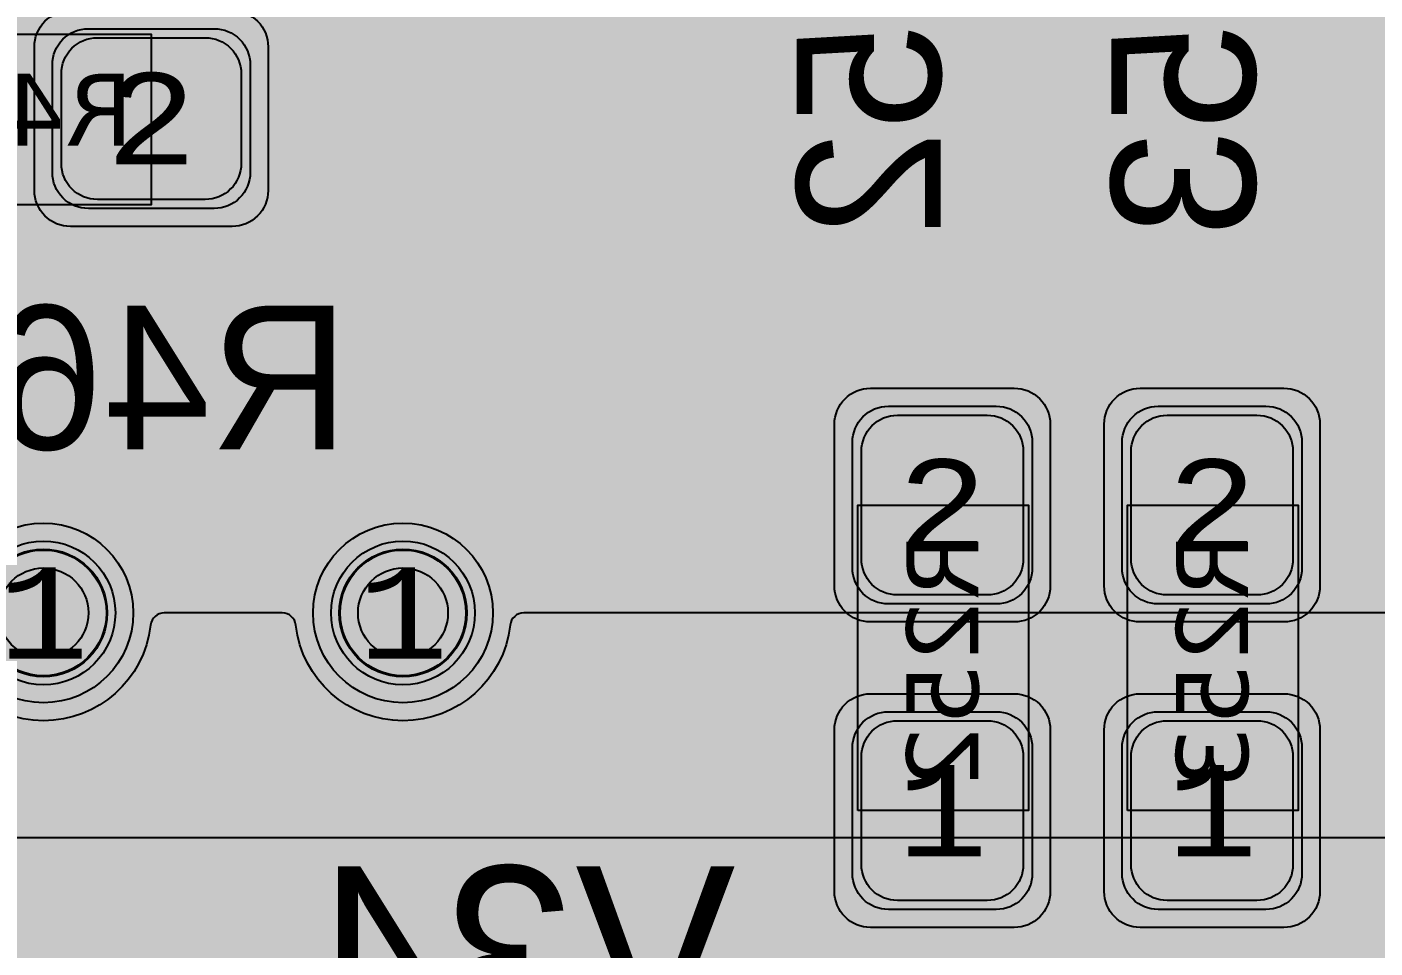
# Model space of a CAD drawing. Extents: x -28 to 199, y -61 to 255.
# Drawn here: x 62.41 to 69.91, y 130.14 to 135.26 of the extents above; entities that cross this region are included whole.
import ezdxf
from ezdxf.enums import TextEntityAlignment as Align

# ---------------------------------------------------------------- set-up
doc = ezdxf.new("R2010")
doc.units = 0
doc.header["$MEASUREMENT"] = 0
for name, color, linetype in [('ASSEMBLY_OUTLINES_BTM', 191, 'CONTINUOUS'), ('ASSEMBLY_OUTLINES_TOP', 102, 'CONTINUOUS'), ('ASSEMBLY_PART_NUMBERS_BTM', 191, 'CONTINUOUS'), ('ASSEMBLY_PART_NUMBERS_TOP', 102, 'CONTINUOUS'), ('ASSEMBLY_REF_DES_BTM', 191, 'CONTINUOUS'), ('ASSEMBLY_REF_DES_TOP', 102, 'CONTINUOUS'), ('DRILL_DRAWING', 21, 'CONTINUOUS'), ('GENERATED_SILKSCREEN_BTM', 255, 'CONTINUOUS'), ('GENERATED_SILKSCREEN_TOP', 140, 'CONTINUOUS'), ('PART_HOLES_LAYER_2', 30, 'CONTINUOUS'), ('PART_HOLES_LAYER_3', 30, 'CONTINUOUS'), ('PART_HOLES_LAYER_BOTTOM', 30, 'CONTINUOUS'), ('PART_HOLES_LAYER_TOP', 30, 'CONTINUOUS'), ('PART_PADS_LAYER_2', 230, 'CONTINUOUS'), ('PART_PADS_LAYER_3', 81, 'CONTINUOUS'), ('PART_PADS_LAYER_BOTTOM', 10, 'CONTINUOUS'), ('PART_PADS_LAYER_TOP', 150, 'CONTINUOUS'), ('PART_PADS_SMD_BTM', 10, 'CONTINUOUS'), ('PIN_NUMBERS_BTM', 8, 'CONTINUOUS'), ('PIN_NUMBERS_TOP', 8, 'CONTINUOUS'), ('PLACEMENT_OUTLINES_BTM', 222, 'CONTINUOUS'), ('PLACEMENT_OUTLINES_TOP', 130, 'CONTINUOUS'), ('PLANE_DATA_LAYER_3', 81, 'CONTINUOUS'), ('PLANE_SHAPES_LAYER_2', 230, 'CONTINUOUS'), ('PLANE_SHAPES_LAYER_3', 81, 'CONTINUOUS'), ('SILKSCREEN_OUTLINES_BTM', 211, 'CONTINUOUS'), ('SILKSCREEN_OUTLINES_TOP', 150, 'CONTINUOUS'), ('SILKSCREEN_REF_DES_BTM', 211, 'CONTINUOUS'), ('SILKSCREEN_REF_DES_TOP', 150, 'CONTINUOUS'), ('SOLDERMASK_PADS_BTM', 12, 'CONTINUOUS'), ('SOLDERMASK_PADS_TOP', 180, 'CONTINUOUS'), ('SOLDERPASTE_PADS_BTM', 12, 'CONTINUOUS'), ('TRACES_LAYER_3', 81, 'CONTINUOUS'), ('TRACES_LAYER_BOTTOM', 10, 'CONTINUOUS'), ('TRACES_LAYER_TOP', 150, 'CONTINUOUS')]:
    doc.layers.add(name, color=color, linetype=linetype)
doc.styles.add('COURIER_NEW', font='COUR.TTF')
doc.styles.add('VERDANA', font='verdana.TTF')
doc.styles.add('VERIBEST_GERBER_0', font='txt')

msp = doc.modelspace()

# ---------------------------------------------------------------- hatches: boundary and pattern name
at = {"layer": 'ASSEMBLY_OUTLINES_TOP'}
h = msp.add_hatch(color=256, dxfattribs=at)
edge = h.paths.add_edge_path()
edge.add_arc((62.5, 132), 0.5, 0, 360)
h = msp.add_hatch(color=256, dxfattribs=at)
edge = h.paths.add_edge_path()
edge.add_arc((64.5, 132), 0.5, 0, 360)
at = {"layer": 'PART_HOLES_LAYER_2'}
h = msp.add_hatch(color=256, dxfattribs=at)
edge = h.paths.add_edge_path()
edge.add_arc((62.5, 132), 0.25, 0, 360)
h = msp.add_hatch(color=256, dxfattribs=at)
edge = h.paths.add_edge_path()
edge.add_arc((64.5, 132), 0.25, 0, 360)
at = {"layer": 'PART_HOLES_LAYER_3'}
h = msp.add_hatch(color=256, dxfattribs=at)
edge = h.paths.add_edge_path()
edge.add_arc((62.5, 132), 0.25, 0, 360)
h = msp.add_hatch(color=256, dxfattribs=at)
edge = h.paths.add_edge_path()
edge.add_arc((64.5, 132), 0.25, 0, 360)
at = {"layer": 'PART_HOLES_LAYER_BOTTOM'}
h = msp.add_hatch(color=256, dxfattribs=at)
edge = h.paths.add_edge_path()
edge.add_arc((62.5, 132), 0.25, 0, 360)
h = msp.add_hatch(color=256, dxfattribs=at)
edge = h.paths.add_edge_path()
edge.add_arc((64.5, 132), 0.25, 0, 360)
at = {"layer": 'PART_HOLES_LAYER_TOP'}
h = msp.add_hatch(color=256, dxfattribs=at)
edge = h.paths.add_edge_path()
edge.add_arc((62.5, 132), 0.25, 0, 360)
h = msp.add_hatch(color=256, dxfattribs=at)
edge = h.paths.add_edge_path()
edge.add_arc((64.5, 132), 0.25, 0, 360)
at = {"layer": 'PLANE_DATA_LAYER_3'}
msp.add_hatch(color=256, dxfattribs=at).paths.add_polyline_path([(90.5, 131.9238, 0.414213562373095), (90.4238, 132), (89.151608, 132, 0.2077197287406241), (89.095935, 131.975828, -0.4341762244007766), (86.904065, 131.975828, 0.2077197287406241), (86.848392, 132), (75.822191, 132, 0.3837468396798666), (75.746412, 131.931796, -0.9000420624188533), (74.453588, 131.931796, 0.3837468396798666), (74.377809, 132), (65.171893, 132, 0.381510988498814), (65.096178, 131.932387, -0.8929967167370192), (63.903822, 131.932387, 0.381510988498811), (63.828107, 132), (63.171893, 132, 0.381510988498811), (63.096178, 131.932387, -0.8929967167370199), (61.903822, 131.932387, 0.381510988498811), (61.828107, 132), (56.5762, 132, 0.414213562373095), (56.5, 131.9238), (56.5, 129.500008, -0.414213562373095), (56.499992, 129.5), (53.750008, 129.5, -0.414213562373095), (53.75, 129.500008), (53.75, 130.6738, 0.414213562373095), (53.6738, 130.75), (52.5762, 130.75, 0.414213562373095), (52.5, 130.6738), (52.5, 128.3262, 0.414213562373095), (52.5762, 128.25), (57.6738, 128.25, 0.414213562373095), (57.75, 128.3262), (57.75, 130.749992, -0.414213562373095), (57.750008, 130.75), (71.78485, 130.75, 0.3639327407852699), (71.859891, 130.812958, -0.8389789206874099), (73.140109, 130.812958, 0.3639327407852698), (73.21515, 130.75), (89.249992, 130.75, -0.414213562373095), (89.25, 130.749992), (89.25, 127.5762, 0.414213562373095), (89.3262, 127.5), (90.4238, 127.5, 0.414213562373095), (90.5, 127.5762)], flags=0)
at = {"layer": 'PLANE_SHAPES_LAYER_2'}
h = msp.add_hatch(color=256, dxfattribs=at)
h.paths.add_polyline_path([(169.5, 129.25), (149.5, 129.25), (142.25, 122), (142.25, 90.5), (147.5, 90.5), (147.5, 80), (154, 80), (154, 69.25), (131.75, 69.25), (131.75, 73.25), (121.25, 73.25), (121.25, 81), (110.5, 81), (110.5, 125.75), (106.5, 125.75), (106.5, 128.75), (93.5, 128.75), (93.5, 120.25), (91.75, 120.25), (91.75, 121.5), (80, 121.5), (80, 118.25), (73.25, 118.25), (73.25, 124.5), (67.5, 124.5), (67.5, 128), (57.75, 128), (57.75, 120.25), (55.25, 120.25), (55.25, 121.5), (47.5, 121.5), (47.5, 119), (35, 119), (35, 134.75), (32.75, 134.75), (32.75, 159.75), (29.25, 159.75), (29.25, 175.25), (22.5, 175.25), (22.5, 195.25), (17.25, 195.25), (17.25, 198), (22.5, 198), (22.5, 216.5), (40.25, 216.5), (40.25, 235.5), (54.5, 235.5), (54.5, 254), (87.25, 254), (87.25, 236.25), (86.25, 236.25), (86.25, 228.75), (81, 228.75), (81, 218.75), (95.25, 218.75), (95.25, 194.5), (87, 194.5), (87, 172), (131.1, 172), (131.1, 208.75), (115.5, 208.75), (115.5, 213.75), (106.75, 213.75), (106.75, 218.75), (110.25, 222.25), (110.25, 226.25), (142.5, 226.25), (142.5, 221.5), (160.5, 221.5), (160.5, 240.75), (169.5, 240.75)])
h.paths.add_polyline_path([(35.5, 149.5), (41.75, 149.5), (41.75, 152), (39.25, 152), (39.25, 154), (37.75, 154), (37.75, 152), (35.5, 152)], flags=16)
h.paths.add_polyline_path([(37.5, 125.75), (37.5, 128.75), (42.75, 128.75), (42.75, 125.75)], flags=16)
h.paths.add_polyline_path([(52, 127.75), (52, 130.75), (54.25, 130.75), (54.25, 127.75)], flags=16)
h.paths.add_polyline_path([(50.75, 219.5), (50.75, 226.5), (71.75, 226.5), (71.75, 219.5)], flags=16)
h.paths.add_polyline_path([(66.5, 150.75), (66.5, 177.5), (72.25, 177.5), (72.25, 150.75)], flags=16)
h.paths.add_polyline_path([(47.25, 185.25), (73, 185.25), (73, 188.25), (70.25, 188.25), (70.25, 191), (47.25, 191)], flags=16)
h.paths.add_polyline_path([(84.5, 208), (84.5, 212.75), (85, 212.75), (85, 208)], flags=16)
h.paths.add_polyline_path([(61.5, 137.25), (87.75, 137.25), (87.75, 140.5), (84.75, 140.5), (84.75, 143), (61.5, 143)], flags=16)
h.paths.add_polyline_path([(88.75, 127), (88.75, 130), (91, 130), (91, 127)], flags=16)
h.paths.add_polyline_path([(85.5, 130.25), (85.5, 132.5), (91, 132.5), (91, 130.25)], flags=16)
h.paths.add_polyline_path([(108.75, 142.25), (135.75, 142.25), (135.75, 145.75), (132.25, 145.75), (132.25, 149), (108.75, 149)], flags=16)
h.paths.add_polyline_path([(114.25, 126.75), (140.75, 126.75), (140.75, 129.75), (137.25, 129.75), (137.25, 133), (114.25, 133)], flags=16)
h.paths.add_polyline_path([(155.25, 180.25), (166.25, 180.25), (166.25, 186.25), (152.25, 186.25), (152.25, 183), (155.25, 183)], flags=16)
at = {"layer": 'PLANE_SHAPES_LAYER_3'}
h = msp.add_hatch(color=256, dxfattribs=at)
h.paths.add_polyline_path([(169.5, 129.25), (149.5, 129.25), (142.25, 122), (142.25, 90.5), (147.5, 90.5), (147.5, 80), (154, 80), (154, 69.25), (131.75, 69.25), (131.75, 73.25), (121.25, 73.25), (121.25, 81), (110.5, 81), (110.5, 125.75), (106.5, 125.75), (106.5, 128.75), (93.5, 128.75), (93.5, 120.25), (91.75, 120.25), (91.75, 121.5), (80, 121.5), (80, 118.25), (73.25, 118.25), (73.25, 124.5), (67.5, 124.5), (67.5, 127.75), (58.25, 127.75), (58.25, 130.25), (88.75, 130.25), (88.75, 127), (91, 127), (91, 132.5), (55, 132.5), (55, 131.25), (52, 131.25), (52, 127.75), (55, 127.75), (55, 127.25), (57.75, 127.25), (57.75, 120.25), (55.25, 120.25), (55.25, 121.5), (47.5, 121.5), (47.5, 119), (35, 119), (35, 134.75), (32.75, 134.75), (32.75, 159.75), (29.25, 159.75), (29.25, 175.25), (22.5, 175.25), (22.5, 195.25), (17.25, 195.25), (17.25, 198), (22.5, 198), (22.5, 216.5), (40.25, 216.5), (40.25, 235.5), (54.5, 235.5), (54.5, 254), (87.25, 254), (87.25, 236.25), (86.25, 236.25), (86.25, 228.75), (81, 228.75), (81, 218.75), (95.25, 218.75), (95.25, 194.5), (87, 194.5), (87, 172), (131.1, 172), (131.1, 208.75), (115.5, 208.75), (115.5, 213.75), (106.75, 213.75), (106.75, 218.75), (110.25, 222.25), (110.25, 226.25), (142.5, 226.25), (142.5, 221.5), (160.5, 221.5), (160.5, 240.75), (169.5, 240.75)])
h.paths.add_polyline_path([(35.5, 149.5), (41.75, 149.5), (41.75, 152), (39.25, 152), (39.25, 154), (37.75, 154), (37.75, 152), (35.5, 152)], flags=16)
h.paths.add_polyline_path([(37.5, 125.75), (37.5, 128.75), (42.75, 128.75), (42.75, 125.75)], flags=16)
h.paths.add_polyline_path([(50.75, 219.5), (50.75, 226.5), (71.75, 226.5), (71.75, 219.5)], flags=16)
h.paths.add_polyline_path([(66.5, 150.75), (66.5, 177.5), (72.25, 177.5), (72.25, 150.75)], flags=16)
h.paths.add_polyline_path([(47.25, 185.25), (73, 185.25), (73, 188.25), (70.25, 188.25), (70.25, 191), (47.25, 191)], flags=16)
h.paths.add_polyline_path([(84.5, 208), (84.5, 212.75), (85, 212.75), (85, 208)], flags=16)
h.paths.add_polyline_path([(61.5, 137.25), (87.75, 137.25), (87.75, 140.5), (84.75, 140.5), (84.75, 143), (61.5, 143)], flags=16)
h.paths.add_polyline_path([(108.75, 142.25), (135.75, 142.25), (135.75, 145.75), (132.25, 145.75), (132.25, 149), (108.75, 149)], flags=16)
h.paths.add_polyline_path([(114.25, 126.75), (140.75, 126.75), (140.75, 129.75), (137.25, 129.75), (137.25, 133), (114.25, 133)], flags=16)
h.paths.add_polyline_path([(155.25, 180.25), (166.25, 180.25), (166.25, 186.25), (152.25, 186.25), (152.25, 183), (155.25, 183)], flags=16)

# ---------------------------------------------------------------- linework, layer by layer
at = {"layer": 'ASSEMBLY_OUTLINES_BTM'}
for points in [[(61.4, 134.27), (61.4, 135.22), (63.1, 135.22), (63.1, 134.27)], [(67.03, 130.9), (67.03, 132.6), (67.98, 132.6), (67.98, 130.9)], [(68.53, 130.9), (68.53, 132.6), (69.48, 132.6), (69.48, 130.9)]]:
    msp.add_lwpolyline(points, close=True, dxfattribs=at)
at = {"layer": 'ASSEMBLY_OUTLINES_TOP'}
for centre in [(62.5, 132), (64.5, 132)]:
    msp.add_circle(centre, 0.5, dxfattribs=at)
at = {"layer": 'GENERATED_SILKSCREEN_BTM', "const_width": 0.15}
for points in [[(66.69, 135.3548), (66.7996, 135.2204), (66.8036, 135.218), (66.8068, 135.2172), (66.8092, 135.2156), (66.8124, 135.2148), (66.922, 135.2148), (66.9244, 135.2156), (66.93, 135.2172), (66.934, 135.218), (66.9356, 135.2204), (67.3684, 135.7532)], [(67.3476, 135.7788), (66.914, 135.2468), (66.8204, 135.2468), (66.7196, 135.3716)], [(67.454, 135.7532), (67.454, 135.2308), (67.4556, 135.2252), (67.4588, 135.2204), (67.4644, 135.218), (67.4708, 135.2172), (67.4764, 135.218), (67.482, 135.2204), (67.4852, 135.2252), (67.4868, 135.2308), (67.4868, 135.77)], [(68.44, 135.3548), (68.5496, 135.2204), (68.5536, 135.218), (68.5568, 135.2172), (68.5592, 135.2156), (68.5624, 135.2148), (68.672, 135.2148), (68.6744, 135.2156), (68.68, 135.2172), (68.684, 135.218), (68.6856, 135.2204), (69.1184, 135.7532)], [(69.0976, 135.7788), (68.664, 135.2468), (68.5704, 135.2468), (68.4696, 135.3716)], [(69.204, 135.7532), (69.204, 135.2308), (69.2056, 135.2252), (69.2088, 135.2204), (69.2144, 135.218), (69.2208, 135.2172), (69.2264, 135.218), (69.232, 135.2204), (69.2352, 135.2252), (69.2368, 135.2308), (69.2368, 135.77)], [(66.962, 134.8796), (66.9628, 134.8828), (66.9636, 134.8852), (66.9652, 134.8884), (67.0532, 134.9972), (66.7196, 134.9972), (66.7196, 134.4748), (66.718, 134.4692), (66.7148, 134.4644), (66.7092, 134.462), (66.7036, 134.4612), (66.6972, 134.462), (66.6916, 134.4644), (66.6884, 134.4692), (66.6868, 134.4748), (66.6868, 135.0148), (66.6884, 135.0204), (66.6924, 135.0244), (66.6972, 135.0292), (66.7028, 135.0308), (67.0876, 135.0308), (67.0932, 135.03), (67.0972, 135.0276), (67.0996, 135.0244), (67.1012, 135.0188), (67.1028, 135.0148), (67.1036, 135.0116), (67.1028, 135.0076), (67.1004, 135.0044), (66.994, 134.874), (66.994, 134.6156), (67.0956, 134.4908), (67.3532, 134.4908), (67.4532, 134.6156), (67.4532, 134.874), (67.3476, 135.0044), (67.3452, 135.01), (67.3452, 135.0148), (67.3484, 135.0196), (67.3524, 135.0244), (67.358, 135.0276), (67.3636, 135.0284), (67.3668, 135.0284), (67.3692, 135.0276), (67.3732, 135.0236), (67.4836, 134.8884), (67.4852, 134.886), (67.4852, 134.8828), (67.4868, 134.8796), (67.4868, 134.61), (67.4868, 134.6076), (67.486, 134.6068), (67.486, 134.606), (67.4852, 134.6044), (67.4852, 134.6028), (67.4836, 134.5996), (67.3732, 134.4644), (67.3708, 134.462), (67.3692, 134.4612), (67.3644, 134.4596), (67.3612, 134.4588), (67.0876, 134.4588), (67.0844, 134.4596), (67.0796, 134.4612), (67.078, 134.4612), (67.0772, 134.462), (67.0756, 134.4636), (67.074, 134.4644), (66.9652, 134.5996), (66.9636, 134.6036), (66.9628, 134.606), (66.962, 134.61), (66.962, 134.8796)], [(68.712, 134.8796), (68.7128, 134.8828), (68.7136, 134.8852), (68.7152, 134.8884), (68.8032, 134.9972), (68.4696, 134.9972), (68.4696, 134.4748), (68.468, 134.4692), (68.4648, 134.4644), (68.4592, 134.462), (68.4536, 134.4612), (68.4472, 134.462), (68.4416, 134.4644), (68.4384, 134.4692), (68.4368, 134.4748), (68.4368, 135.0148), (68.4384, 135.0204), (68.4424, 135.0244), (68.4472, 135.0292), (68.4528, 135.0308), (68.8376, 135.0308), (68.8432, 135.03), (68.8472, 135.0276), (68.8496, 135.0244), (68.8512, 135.0188), (68.8528, 135.0148), (68.8536, 135.0116), (68.8528, 135.0076), (68.8504, 135.0044), (68.744, 134.874), (68.744, 134.6156), (68.8456, 134.4908), (69.1032, 134.4908), (69.2032, 134.6156), (69.2032, 134.874), (69.0976, 135.0044), (69.0952, 135.01), (69.0952, 135.0148), (69.0984, 135.0196), (69.1024, 135.0244), (69.108, 135.0276), (69.1136, 135.0284), (69.1168, 135.0284), (69.1192, 135.0276), (69.1232, 135.0236), (69.2336, 134.8884), (69.2352, 134.886), (69.2352, 134.8828), (69.2368, 134.8796), (69.2368, 134.61), (69.2368, 134.6076), (69.236, 134.6068), (69.236, 134.606), (69.2352, 134.6044), (69.2352, 134.6028), (69.2336, 134.5996), (69.1232, 134.4644), (69.1208, 134.462), (69.1192, 134.4612), (69.1144, 134.4596), (69.1112, 134.4588), (68.8376, 134.4588), (68.8344, 134.4596), (68.8296, 134.4612), (68.828, 134.4612), (68.8272, 134.462), (68.8256, 134.4636), (68.824, 134.4644), (68.7152, 134.5996), (68.7136, 134.6036), (68.7128, 134.606), (68.712, 134.61), (68.712, 134.8796)], [(66.69, 133.8428), (66.7996, 133.7084), (66.8036, 133.706), (66.8068, 133.7052), (66.8092, 133.7036), (66.8124, 133.7028), (66.922, 133.7028), (66.9244, 133.7036), (66.93, 133.7052), (66.934, 133.706), (66.9356, 133.7084), (67.3684, 134.2412), (67.454, 134.2412), (67.454, 133.7188), (67.4556, 133.7132), (67.4588, 133.7084), (67.4644, 133.706), (67.4708, 133.7052), (67.4764, 133.706), (67.482, 133.7084), (67.4852, 133.7132), (67.4868, 133.7188), (67.4868, 134.258), (67.4852, 134.2644), (67.4812, 134.2684), (67.4772, 134.2724), (67.4708, 134.274), (67.3612, 134.274), (67.3588, 134.2732), (67.3532, 134.2716), (67.3508, 134.27), (67.3492, 134.2684), (67.3476, 134.2668), (66.914, 133.7348), (66.8204, 133.7348), (66.7196, 133.8596), (66.7196, 134.118), (66.826, 134.2484), (66.8276, 134.254), (66.8268, 134.2588), (66.8244, 134.2644), (66.8196, 134.2676), (66.8148, 134.2708), (66.8092, 134.2716), (66.8036, 134.2708), (66.7996, 134.2668), (66.69, 134.1324), (66.6892, 134.1292), (66.6884, 134.1268), (66.6876, 134.126), (66.6868, 134.1228), (66.6868, 133.8532), (66.6876, 133.85), (66.6876, 133.8492), (66.6884, 133.8484), (66.6892, 133.846), (66.69, 133.8428)], [(69.2336, 134.1324), (69.124, 134.2676), (69.12, 134.2716), (69.1176, 134.2724), (69.1152, 134.2724), (69.1096, 134.2716), (69.104, 134.2684), (69.1, 134.2644), (69.0968, 134.2596), (69.096, 134.254), (69.0976, 134.2484), (69.204, 134.118), (69.204, 133.8596), (69.1032, 133.7348), (68.9544, 133.7348), (68.8528, 133.858), (68.8528, 133.9908), (68.8512, 133.9972), (68.848, 134.0012), (68.8424, 134.0036), (68.8368, 134.0044), (68.8312, 134.0036), (68.8256, 134.0012), (68.8224, 133.9972), (68.8208, 133.9908), (68.8208, 133.858), (68.7192, 133.7348), (68.5704, 133.7348), (68.4696, 133.8596), (68.4696, 134.118), (68.576, 134.2484), (68.5776, 134.254), (68.5768, 134.2596), (68.5744, 134.2644), (68.5696, 134.2684), (68.5648, 134.2716), (68.5592, 134.2724), (68.556, 134.2724), (68.5536, 134.2716), (68.5496, 134.2676), (68.44, 134.1324), (68.4392, 134.13), (68.4384, 134.1276), (68.4376, 134.1268), (68.4368, 134.1236), (68.4368, 133.854), (68.4376, 133.85), (68.4384, 133.8484), (68.4392, 133.846), (68.44, 133.8436), (68.5496, 133.7084), (68.5536, 133.706), (68.5568, 133.7052), (68.5592, 133.7036), (68.5624, 133.7028), (68.7272, 133.7028), (68.7296, 133.7036), (68.7352, 133.7052), (68.7392, 133.706), (68.7408, 133.7084), (68.8368, 133.826), (68.9328, 133.7084), (68.9344, 133.7076), (68.936, 133.706), (68.9368, 133.7052), (68.9384, 133.7052), (68.944, 133.7036), (68.9464, 133.7028), (69.1112, 133.7028), (69.1152, 133.7036), (69.1184, 133.7052), (69.1216, 133.706), (69.124, 133.7084), (69.2336, 133.8436), (69.2352, 133.8468), (69.236, 133.8476), (69.236, 133.85), (69.2368, 133.8508), (69.2368, 133.8516), (69.2368, 133.854), (69.2368, 134.1236), (69.236, 134.1268), (69.2352, 134.13), (69.2336, 134.1324)], [(62.1592, 132.8964), (62.4288, 132.8964), (62.432, 132.8972), (62.4352, 132.898), (62.4384, 132.8996), (62.5728, 133.0092), (62.5752, 133.0108), (62.576, 133.0116), (62.5776, 133.014), (62.5792, 133.0196), (62.58, 133.022), (62.58, 133.5708), (62.5792, 133.5748), (62.5776, 133.578), (62.576, 133.5796), (62.5752, 133.5812), (62.5728, 133.5836), (62.4384, 133.6932), (62.4352, 133.694), (62.4336, 133.6948), (62.432, 133.6956), (62.4288, 133.6964), (62.1592, 133.6964)], [(63.2808, 133.1876), (62.8504, 133.6164), (62.8504, 133.1876), (63.2808, 133.1876)], [(63.5256, 133.3924), (63.5232, 133.394), (63.5224, 133.398), (63.5208, 133.402), (63.52, 133.406), (63.52, 133.5708), (63.5208, 133.5748), (63.5224, 133.5772), (63.5224, 133.5796), (63.5232, 133.5804), (63.5248, 133.5812), (63.5256, 133.5828), (63.6616, 133.6932), (63.6656, 133.6948), (63.6688, 133.6956), (63.672, 133.6964), (64.0752, 133.6964), (64.0824, 133.6948), (64.0872, 133.6908), (64.0912, 133.686), (64.0928, 133.6804), (64.0928, 132.9124), (64.0912, 132.906), (64.0872, 132.902), (64.0824, 132.8996), (64.0768, 132.8988), (64.0704, 132.8996), (64.0648, 132.902), (64.0608, 132.906), (64.0592, 132.9124), (64.0592, 133.2804), (63.6832, 133.2804), (63.552, 132.9076), (63.5488, 132.902), (63.5432, 132.8988), (63.5376, 132.898), (63.532, 132.8996), (63.5272, 132.902), (63.5232, 132.906), (63.5216, 132.9116), (63.5224, 132.918), (63.6536, 133.2908), (63.5256, 133.3924)], [(62.1648, 133.6636), (62.424, 133.6636), (62.5472, 133.5628), (62.5472, 133.2756), (62.4384, 133.3644), (62.4352, 133.3652), (62.4336, 133.366), (62.4328, 133.366), (62.4328, 133.3668), (62.4288, 133.3676), (62.1592, 133.3676)], [(62.8504, 132.9124), (62.8496, 132.906), (62.8456, 132.902), (62.84, 132.8996), (62.8344, 132.8988), (62.8288, 132.8996), (62.824, 132.902), (62.82, 132.906), (62.8184, 132.9124), (62.8184, 133.1548), (62.7808, 133.1548), (62.7752, 133.1564), (62.7704, 133.1596), (62.768, 133.1652), (62.7672, 133.1708), (62.768, 133.1772), (62.7704, 133.1828), (62.7752, 133.1868), (62.7808, 133.1876), (62.8184, 133.1876), (62.8184, 133.658), (62.8192, 133.662), (62.8216, 133.6652), (62.8248, 133.6684), (62.8288, 133.6708), (62.8336, 133.6724), (62.8384, 133.6732), (62.8424, 133.6724), (62.8464, 133.6692), (63.332, 133.1836), (63.3352, 133.1788), (63.3368, 133.174), (63.336, 133.1692), (63.3328, 133.1636), (63.3312, 133.1596), (63.328, 133.1572), (63.3248, 133.1556), (63.3208, 133.1548), (62.8504, 133.1548), (62.8504, 132.9124)], [(64.0592, 133.6636), (63.6768, 133.6636), (63.552, 133.5628), (63.552, 133.414), (63.6768, 133.3124), (64.0592, 133.3124), (64.0592, 133.6636)], [(62.5472, 133.234), (62.5472, 133.03), (62.424, 132.9292), (62.1656, 132.9292), (62.0408, 133.03), (62.0408, 133.234), (62.1656, 133.3356), (62.424, 133.3356), (62.5472, 133.234)], [(63.6785, 129.937), (63.6785, 130.525), (63.6795, 130.53), (63.6825, 130.534), (63.6865, 130.538), (63.6915, 130.541), (63.6975, 130.543), (63.7035, 130.544), (63.7085, 130.543), (63.7135, 130.539), (64.3205, 129.932)], [(64.2565, 129.937), (63.7185, 130.473), (63.7185, 129.937), (64.2565, 129.937)], [(64.9295, 130.059), (64.9325, 130.066), (64.9335, 130.073), (64.9325, 130.08), (64.9295, 130.086), (64.9245, 130.091), (64.9165, 130.093), (64.7505, 130.093), (64.5965, 130.22), (64.5965, 130.406), (64.7525, 130.532), (65.0755, 130.532), (65.2385, 130.399), (65.2455, 130.397), (65.2525, 130.398), (65.2585, 130.401), (65.2635, 130.407), (65.2675, 130.413), (65.2685, 130.42), (65.2685, 130.424), (65.2675, 130.427), (65.2655, 130.43), (65.2625, 130.432), (65.0935, 130.569), (65.0905, 130.57), (65.0875, 130.571), (65.0865, 130.572), (65.0825, 130.573), (64.7455, 130.573), (64.7405, 130.572), (64.7385, 130.571), (64.7365, 130.57), (64.7325, 130.569), (64.5635, 130.432), (64.5605, 130.427), (64.5595, 130.423), (64.5575, 130.42), (64.5565, 130.416), (64.5565, 130.21), (64.5575, 130.207), (64.5595, 130.2), (64.5605, 130.195), (64.5635, 130.193), (64.7105, 130.073), (64.5635, 129.953)], [(65.8615, 129.587), (66.1865, 130.546), (66.1875, 130.55), (66.1875, 130.554), (66.1865, 130.557), (66.1845, 130.56), (66.1785, 130.565), (66.1715, 130.569), (66.1645, 130.57), (66.1575, 130.569), (66.1515, 130.566), (66.1475, 130.559), (65.8305, 129.616), (65.5115, 130.559), (65.5075, 130.566), (65.5015, 130.569), (65.4945, 130.57), (65.4875, 130.569), (65.4805, 130.565), (65.4755, 130.56), (65.4735, 130.554), (65.4745, 130.546), (65.7975, 129.587)]]:
    msp.add_lwpolyline(points, dxfattribs=at)
for points in [[(62.533844, 135.220005, 1.1642e-05), (62.533836, 135.219995), (61.966164, 135.219995, 1.1642e-05), (61.966156, 135.220005), (62.533844, 135.220005)], [(62.542098, 134.269995), (61.957902, 134.269995, 1.22306e-05), (61.957911, 134.270005), (62.542089, 134.270005, 1.22306e-05), (62.542098, 134.269995)], [(67.030005, 131.466164, 1.1642e-05), (67.029995, 131.466156), (67.029995, 132.033844, 1.1642e-05), (67.030005, 132.033836), (67.030005, 131.466164)], [(67.980005, 131.457902, 1.22306e-05), (67.979995, 131.457911), (67.979995, 132.042089, 1.22306e-05), (67.980005, 132.042098), (67.980005, 131.457902)], [(68.530005, 131.466164, 1.1642e-05), (68.529995, 131.466156), (68.529995, 132.033844, 1.1642e-05), (68.530005, 132.033836), (68.530005, 131.466164)], [(69.480005, 131.457902, 1.22306e-05), (69.479995, 131.457911), (69.479995, 132.042089, 1.22306e-05), (69.480005, 132.042098), (69.480005, 131.457902)]]:
    msp.add_lwpolyline(points, format="xyb", dxfattribs=at)
at = {"layer": 'GENERATED_SILKSCREEN_TOP', "const_width": 0.15}
for points in [[(62.1228, 134.3196), (62.5272, 134.3196), (62.532, 134.3184), (62.5344, 134.3172), (62.538, 134.316), (62.5416, 134.3148), (62.6928, 134.1912), (62.6988, 134.1852), (62.7012, 134.178), (62.7, 134.1696), (62.6964, 134.1612), (62.6904, 134.1552), (62.682, 134.1504), (62.6724, 134.1492), (62.664, 134.1516), (62.52, 134.2704), (62.13, 134.2704)], [(63.2424, 133.1244), (63.0408, 133.2888), (63.0348, 133.2924), (63.0336, 133.2972), (63.0312, 133.302), (63.03, 133.308), (63.03, 134.1312), (63.0312, 134.1372), (63.0336, 134.142), (63.036, 134.1444), (63.0372, 134.1468), (63.0396, 134.1504), (63.2424, 134.3148), (63.246, 134.316), (63.2496, 134.3172), (63.2508, 134.3184), (63.2556, 134.3196), (63.66, 134.3196), (63.666, 134.3184), (63.6684, 134.3172), (63.672, 134.316), (63.6756, 134.3148), (63.8784, 134.1504), (63.8832, 134.1444), (63.8856, 134.1348), (63.8844, 134.1276), (63.882, 134.1216), (63.8784, 134.1168), (63.8724, 134.112), (63.8664, 134.1084), (63.8604, 134.1072), (63.8544, 134.1072), (63.8496, 134.1108), (63.6516, 134.2704), (63.264, 134.2704), (63.0792, 134.1192), (63.0792, 133.32), (63.264, 133.1688), (63.6516, 133.1688), (63.8496, 133.3284), (63.8544, 133.3308), (63.8604, 133.332), (63.8664, 133.3308), (63.8724, 133.3272), (63.8784, 133.3224), (63.882, 133.3164), (63.8844, 133.3092), (63.8856, 133.302), (63.8832, 133.2948), (63.8784, 133.2888), (63.6756, 133.1244), (63.6708, 133.122), (63.6696, 133.1208), (63.666, 133.1208), (63.6648, 133.1196), (63.6636, 133.1196), (63.66, 133.1196), (63.2556, 133.1196), (63.2508, 133.1208), (63.246, 133.122), (63.2424, 133.1244)], [(64.2444, 133.5564), (64.89, 134.1996), (64.89, 133.5564), (64.2444, 133.5564)], [(64.89, 133.1436), (64.8912, 133.134), (64.8972, 133.128), (64.9056, 133.1244), (64.914, 133.1232), (64.9224, 133.1244), (64.9296, 133.128), (64.9356, 133.134), (64.938, 133.1436), (64.938, 133.5072), (64.9944, 133.5072), (65.0028, 133.5096), (65.01, 133.5144), (65.0136, 133.5228), (65.0148, 133.5312), (65.0136, 133.5408), (65.01, 133.5492), (65.0028, 133.5552), (64.9944, 133.5564), (64.938, 133.5564), (64.938, 134.262), (64.9368, 134.268), (64.9332, 134.2728), (64.9284, 134.2776), (64.9224, 134.2812), (64.9152, 134.2836), (64.908, 134.2848), (64.902, 134.2836), (64.896, 134.2788), (64.1676, 133.5504), (64.1628, 133.5432), (64.1604, 133.536), (64.1616, 133.5288), (64.1664, 133.5204), (64.1688, 133.5144), (64.1736, 133.5108), (64.1784, 133.5084), (64.1844, 133.5072), (64.89, 133.5072), (64.89, 133.1436)], [(62.5416, 133.74), (62.7444, 133.5756), (62.748, 133.5708), (62.7492, 133.5648), (62.7504, 133.5612), (62.7516, 133.5576), (62.7528, 133.5552), (62.7528, 133.308), (62.7516, 133.3044), (62.7492, 133.296), (62.748, 133.2936), (62.7444, 133.2888), (62.5428, 133.1244), (62.5368, 133.122), (62.5356, 133.1208), (62.5332, 133.1208), (62.5308, 133.1196), (62.5296, 133.1196), (62.5272, 133.1196), (62.1228, 133.1196)], [(62.13, 133.1688), (62.5176, 133.1688), (62.7048, 133.32), (62.7048, 133.5432), (62.5176, 133.6956), (62.1228, 133.6956)], [(62.13, 133.7436), (62.5272, 133.7436), (62.532, 133.7424), (62.5368, 133.7412), (62.5416, 133.74)], [(66.2688, 132.7312), (66.2688, 131.908), (66.2676, 131.902), (66.2652, 131.8972), (66.264, 131.8924), (66.2604, 131.8888), (66.0588, 131.7244), (66.0528, 131.722), (66.0516, 131.7208), (66.0492, 131.7208), (66.0468, 131.7196), (66.0456, 131.7196), (66.0432, 131.7196), (65.6388, 131.7196), (65.634, 131.7208), (65.6292, 131.722), (65.6244, 131.7244), (65.4228, 131.8888), (65.418, 131.8924), (65.4156, 131.8972), (65.4132, 131.902), (65.412, 131.908), (65.412, 132.7312), (65.4132, 132.7372), (65.4156, 132.742), (65.418, 132.7444), (65.4204, 132.7468), (65.4228, 132.7504), (65.6244, 132.9148), (65.6292, 132.916), (65.6328, 132.9172), (65.634, 132.9184), (65.6388, 132.9196), (66.0432, 132.9196), (66.048, 132.9184), (66.0492, 132.9184), (66.0504, 132.9172), (66.054, 132.916), (66.0588, 132.9148), (66.2604, 132.7504), (66.2616, 132.7468), (66.264, 132.7456), (66.2652, 132.7444), (66.2652, 132.742), (66.2676, 132.7372), (66.2688, 132.7312)], [(65.4612, 132.7192), (65.4612, 131.92), (65.646, 131.7688), (66.0336, 131.7688), (66.2208, 131.92), (66.2208, 132.7192), (66.0336, 132.8704), (65.646, 132.8704), (65.4612, 132.7192)], [(67.1916, 132.34), (67.3944, 132.1756), (67.398, 132.1708), (67.3992, 132.1648), (67.4004, 132.1612), (67.4016, 132.1576), (67.4028, 132.1552), (67.4028, 131.908), (67.4016, 131.9044), (67.3992, 131.896), (67.398, 131.8936), (67.3944, 131.8888), (67.1928, 131.7244), (67.1868, 131.722), (67.1856, 131.7208), (67.1832, 131.7208), (67.1808, 131.7196), (67.1796, 131.7196), (67.1772, 131.7196), (66.7728, 131.7196), (66.768, 131.7208), (66.7632, 131.722), (66.7584, 131.7244), (66.5568, 131.8888), (66.5508, 131.8948), (66.5496, 131.8984), (66.5496, 131.902), (66.5508, 131.9104), (66.5556, 131.9188), (66.5604, 131.9248), (66.5676, 131.9296), (66.576, 131.9308), (66.5844, 131.9284), (66.78, 131.7688), (67.1676, 131.7688), (67.3548, 131.92), (67.3548, 132.1432), (67.1676, 132.2956), (66.7728, 132.2956), (66.768, 132.2956), (66.762, 132.2968), (66.7584, 132.2992), (66.5568, 132.4636), (66.5544, 132.4648), (66.552, 132.4672), (66.5496, 132.4708), (66.5472, 132.4792), (66.546, 132.484), (66.546, 132.7312), (66.5472, 132.7372), (66.5496, 132.742), (66.552, 132.7444), (66.5544, 132.7468), (66.5568, 132.7504), (66.7584, 132.9148), (66.7632, 132.916), (66.7668, 132.9172), (66.768, 132.9184), (66.7728, 132.9196), (67.1772, 132.9196), (67.182, 132.9184), (67.1844, 132.9172), (67.188, 132.916), (67.1916, 132.9148), (67.3428, 132.7912), (67.3488, 132.7852), (67.3512, 132.778), (67.35, 132.7696), (67.3464, 132.7612), (67.3404, 132.7552), (67.332, 132.7504), (67.3224, 132.7492), (67.314, 132.7516), (67.17, 132.8704), (66.78, 132.8704), (66.5952, 132.7192), (66.5952, 132.496), (66.78, 132.3436), (67.1772, 132.3436), (67.182, 132.3424), (67.1868, 132.3412), (67.1916, 132.34)], [(67.8924, 131.7244), (67.6908, 131.8888), (67.6848, 131.8924), (67.6836, 131.8972), (67.6812, 131.902), (67.68, 131.908), (67.68, 132.7312), (67.6812, 132.7372), (67.6836, 132.742), (67.686, 132.7444), (67.6872, 132.7468), (67.6896, 132.7504), (67.8924, 132.9148), (67.896, 132.916), (67.8996, 132.9172), (67.9008, 132.9184), (67.9056, 132.9196), (68.31, 132.9196), (68.316, 132.9184), (68.3184, 132.9172), (68.322, 132.916), (68.3256, 132.9148), (68.5284, 132.7504), (68.5332, 132.7444), (68.5356, 132.7348), (68.5344, 132.7276), (68.532, 132.7216), (68.5284, 132.7168), (68.5224, 132.712), (68.5164, 132.7084), (68.5104, 132.7072), (68.5044, 132.7072), (68.4996, 132.7108), (68.3016, 132.8704), (67.914, 132.8704), (67.7292, 132.7192), (67.7292, 131.92), (67.914, 131.7688), (68.3016, 131.7688), (68.4996, 131.9284), (68.5044, 131.9308), (68.5104, 131.932), (68.5164, 131.9308), (68.5224, 131.9272), (68.5284, 131.9224), (68.532, 131.9164), (68.5344, 131.9092), (68.5356, 131.902), (68.5332, 131.8948), (68.5284, 131.8888), (68.3256, 131.7244), (68.3208, 131.722), (68.3196, 131.7208), (68.316, 131.7208), (68.3148, 131.7196), (68.3136, 131.7196), (68.31, 131.7196), (67.9056, 131.7196), (67.9008, 131.7208), (67.896, 131.722), (67.8924, 131.7244)], [(69.0372, 132.5068), (69.0324, 132.5056), (69.0288, 132.5044), (69.024, 132.502), (68.8608, 132.37), (68.8608, 132.8704), (69.6444, 132.8704), (69.6528, 132.8728), (69.66, 132.8776), (69.6636, 132.886), (69.6648, 132.8944), (69.6636, 132.904), (69.66, 132.9112), (69.6528, 132.9172), (69.6444, 132.9196), (68.8344, 132.9196), (68.826, 132.9172), (68.8188, 132.9112), (68.8128, 132.904), (68.8104, 132.8956), (68.8104, 132.3184), (68.8116, 132.31), (68.8152, 132.304), (68.82, 132.3004), (68.8284, 132.298), (68.8344, 132.2956), (68.8392, 132.2944), (68.8452, 132.2956), (68.85, 132.2992), (69.0456, 132.4588), (69.4332, 132.4588), (69.6204, 132.3064), (69.6204, 131.92), (69.4332, 131.77), (69.0456, 131.77), (68.85, 131.9284), (68.8416, 131.932), (68.8344, 131.932), (68.8272, 131.9272), (68.82, 131.9212), (68.8152, 131.9128), (68.814, 131.9044), (68.8152, 131.896), (68.8212, 131.89), (69.024, 131.7244), (69.0276, 131.722), (69.0324, 131.722), (69.0372, 131.7196), (69.4416, 131.7196), (69.4452, 131.7196), (69.4464, 131.7208), (69.4476, 131.7208), (69.45, 131.722), (69.4524, 131.722), (69.4572, 131.7244), (69.66, 131.89), (69.6636, 131.8936), (69.6648, 131.896), (69.6672, 131.9032), (69.6684, 131.908), (69.6684, 132.3184), (69.6672, 132.3232), (69.6648, 132.3304), (69.6648, 132.3328), (69.6636, 132.334), (69.6612, 132.3364), (69.66, 132.3388), (69.4572, 132.502), (69.4512, 132.5044), (69.4464, 132.5056), (69.4416, 132.5068), (69.0372, 132.5068)]]:
    msp.add_lwpolyline(points, dxfattribs=at)
for points in [[(62, 132, -1), (63, 132, -1)], [(64, 132, -1), (65, 132, -1)]]:
    msp.add_lwpolyline(points, format="xyb", close=True, dxfattribs=at)
at = {"layer": 'PART_HOLES_LAYER_2'}
for centre in [(62.5, 132), (64.5, 132)]:
    msp.add_circle(centre, 0.25, dxfattribs=at)
at = {"layer": 'PART_HOLES_LAYER_3'}
for centre in [(62.5, 132), (64.5, 132)]:
    msp.add_circle(centre, 0.25, dxfattribs=at)
at = {"layer": 'PART_HOLES_LAYER_BOTTOM'}
for centre in [(62.5, 132), (64.5, 132)]:
    msp.add_circle(centre, 0.25, dxfattribs=at)
at = {"layer": 'PART_HOLES_LAYER_TOP'}
for centre in [(62.5, 132), (64.5, 132)]:
    msp.add_circle(centre, 0.25, dxfattribs=at)
at = {"layer": 'PART_PADS_LAYER_2'}
for centre in [(62.5, 132), (64.5, 132)]:
    msp.add_circle(centre, 0.35, dxfattribs=at)
at = {"layer": 'PART_PADS_LAYER_3'}
for centre in [(62.5, 132), (64.5, 132)]:
    msp.add_circle(centre, 0.35, dxfattribs=at)
at = {"layer": 'PART_PADS_LAYER_BOTTOM'}
for centre in [(62.5, 132), (64.5, 132)]:
    msp.add_circle(centre, 0.35, dxfattribs=at)
at = {"layer": 'PART_PADS_LAYER_TOP'}
for centre in [(62.5, 132), (64.5, 132)]:
    msp.add_circle(centre, 0.35, dxfattribs=at)
at = {"layer": 'PART_PADS_SMD_BTM'}
for points in [[(62.55, 135.05, -0.4142135624), (62.75, 135.25), (63.45, 135.25, -0.4142135624), (63.65, 135.05), (63.65, 134.45, -0.4142135624), (63.45, 134.25), (62.75, 134.25, -0.4142135624), (62.55, 134.45)], [(67.2, 132.05, -0.4142135624), (67, 132.25), (67, 132.95, -0.4142135624), (67.2, 133.15), (67.8, 133.15, -0.4142135624), (68, 132.95), (68, 132.25, -0.4142135624), (67.8, 132.05)], [(68.7, 132.05, -0.4142135624), (68.5, 132.25), (68.5, 132.95, -0.4142135624), (68.7, 133.15), (69.3, 133.15, -0.4142135624), (69.5, 132.95), (69.5, 132.25, -0.4142135624), (69.3, 132.05)], [(67.2, 130.35, -0.4142135624), (67, 130.55), (67, 131.25, -0.4142135624), (67.2, 131.45), (67.8, 131.45, -0.4142135624), (68, 131.25), (68, 130.55, -0.4142135624), (67.8, 130.35)], [(68.7, 130.35, -0.4142135624), (68.5, 130.55), (68.5, 131.25, -0.4142135624), (68.7, 131.45), (69.3, 131.45, -0.4142135624), (69.5, 131.25), (69.5, 130.55, -0.4142135624), (69.3, 130.35)]]:
    msp.add_lwpolyline(points, format="xyb", close=True, dxfattribs=at)
at = {"layer": 'PLACEMENT_OUTLINES_BTM'}
for points in [[(61.4, 134.27), (61.4, 135.22), (63.1, 135.22), (63.1, 134.27)], [(67.03, 130.9), (67.03, 132.6), (67.98, 132.6), (67.98, 130.9)], [(68.53, 130.9), (68.53, 132.6), (69.48, 132.6), (69.48, 130.9)]]:
    msp.add_lwpolyline(points, close=True, dxfattribs=at)
at = {"layer": 'PLACEMENT_OUTLINES_TOP'}
for centre in [(62.5, 132), (64.5, 132)]:
    msp.add_circle(centre, 0.355, dxfattribs=at)
at = {"layer": 'PLANE_DATA_LAYER_3'}
for points in [[(74.377809, 132), (65.171893, 132, 0.3815109885), (65.096178, 131.932387, -0.8929967167), (63.903822, 131.932387, 0.3815109885), (63.828107, 132), (63.171893, 132, 0.3815109885), (63.096178, 131.932387, -0.8929967167), (61.903822, 131.932387, 0.3815109885)], [(57.750008, 130.75), (71.78485, 130.75, 0.3639327408), (71.859891, 130.812958, -0.8389789207), (73.140109, 130.812958, 0.3639327408), (73.21515, 130.75), (89.249992, 130.75, -0.4142135624)]]:
    msp.add_lwpolyline(points, format="xyb", dxfattribs=at)
at = {"layer": 'PLANE_SHAPES_LAYER_3'}
msp.add_solid([(56.5, 130.75), (90.5, 130.75), (56.5, 132), (90.5, 132)], dxfattribs=at)
at = {"layer": 'SILKSCREEN_OUTLINES_BTM'}
for points in [[(61.4, 134.27), (61.4, 135.22), (63.1, 135.22), (63.1, 134.27)], [(67.03, 130.9), (67.03, 132.6), (67.98, 132.6), (67.98, 130.9)], [(68.53, 130.9), (68.53, 132.6), (69.48, 132.6), (69.48, 130.9)]]:
    msp.add_lwpolyline(points, close=True, dxfattribs=at)
at = {"layer": 'SILKSCREEN_OUTLINES_TOP'}
for centre in [(62.5, 132), (64.5, 132)]:
    msp.add_circle(centre, 0.5, dxfattribs=at)
at = {"layer": 'SOLDERMASK_PADS_BTM'}
for points in [[(62.45, 135.15, -0.4142135624), (62.65, 135.35), (63.55, 135.35, -0.4142135624), (63.75, 135.15), (63.75, 134.35, -0.4142135624), (63.55, 134.15), (62.65, 134.15, -0.4142135624), (62.45, 134.35)], [(67.1, 131.95, -0.4142135624), (66.9, 132.15), (66.9, 133.05, -0.4142135624), (67.1, 133.25), (67.9, 133.25, -0.4142135624), (68.1, 133.05), (68.1, 132.15, -0.4142135624), (67.9, 131.95)], [(68.6, 131.95, -0.4142135624), (68.4, 132.15), (68.4, 133.05, -0.4142135624), (68.6, 133.25), (69.4, 133.25, -0.4142135624), (69.6, 133.05), (69.6, 132.15, -0.4142135624), (69.4, 131.95)], [(67.1, 130.25, -0.4142135624), (66.9, 130.45), (66.9, 131.35, -0.4142135624), (67.1, 131.55), (67.9, 131.55, -0.4142135624), (68.1, 131.35), (68.1, 130.45, -0.4142135624), (67.9, 130.25)], [(68.6, 130.25, -0.4142135624), (68.4, 130.45), (68.4, 131.35, -0.4142135624), (68.6, 131.55), (69.4, 131.55, -0.4142135624), (69.6, 131.35), (69.6, 130.45, -0.4142135624), (69.4, 130.25)]]:
    msp.add_lwpolyline(points, format="xyb", close=True, dxfattribs=at)
for centre in [(62.5, 132), (64.5, 132)]:
    msp.add_circle(centre, 0.4, dxfattribs=at)
at = {"layer": 'SOLDERMASK_PADS_TOP'}
for centre in [(62.5, 132), (64.5, 132)]:
    msp.add_circle(centre, 0.4, dxfattribs=at)
at = {"layer": 'SOLDERPASTE_PADS_BTM'}
for points in [[(62.6, 135, -0.4142135624), (62.8, 135.2), (63.4, 135.2, -0.4142135624), (63.6, 135), (63.6, 134.5, -0.4142135624), (63.4, 134.3), (62.8, 134.3, -0.4142135624), (62.6, 134.5)], [(67.25, 132.1, -0.4142135624), (67.05, 132.3), (67.05, 132.9, -0.4142135624), (67.25, 133.1), (67.75, 133.1, -0.4142135624), (67.95, 132.9), (67.95, 132.3, -0.4142135624), (67.75, 132.1)], [(68.75, 132.1, -0.4142135624), (68.55, 132.3), (68.55, 132.9, -0.4142135624), (68.75, 133.1), (69.25, 133.1, -0.4142135624), (69.45, 132.9), (69.45, 132.3, -0.4142135624), (69.25, 132.1)], [(67.25, 130.4, -0.4142135624), (67.05, 130.6), (67.05, 131.2, -0.4142135624), (67.25, 131.4), (67.75, 131.4, -0.4142135624), (67.95, 131.2), (67.95, 130.6, -0.4142135624), (67.75, 130.4)], [(68.75, 130.4, -0.4142135624), (68.55, 130.6), (68.55, 131.2, -0.4142135624), (68.75, 131.4), (69.25, 131.4, -0.4142135624), (69.45, 131.2), (69.45, 130.6, -0.4142135624), (69.25, 130.4)]]:
    msp.add_lwpolyline(points, format="xyb", close=True, dxfattribs=at)
at = {"layer": 'TRACES_LAYER_3', "const_width": 0.5}
msp.add_lwpolyline([(43.6, 136.4), (64.65, 136.4), (66.949065, 134.100935), (81.022065, 134.100935), (81.323, 133.8), (82, 133.8)], dxfattribs=at)
at = {"layer": 'TRACES_LAYER_BOTTOM', "const_width": 0.35}
for points in [[(65.79, 138.75), (65.79, 136.613), (63.927, 134.75), (63.1, 134.75)], [(62.5, 132), (65.04, 134.54), (71.05, 134.54)], [(71.05, 133.27), (70.343056, 133.27), (69.906114, 133.706942), (66.206942, 133.706942), (64.5, 132)], [(65.997009, 130.960099), (66.491983, 131.455073), (66.491983, 132.352513), (66.73947, 132.6), (67.5, 132.6)], [(67.5, 132.6), (69, 132.6)], [(69, 130.9), (69, 130.95), (70.05, 132), (71.05, 132)], [(55.6, 131.407376), (56.047277, 130.960099), (65.997009, 130.960099)], [(76.45, 128.19), (75.975, 128.19), (74.122152, 126.337152), (68.286978, 126.337152), (66.390805, 128.233325), (66.390805, 130.465128), (65.997009, 130.858924), (65.997009, 130.960099)], [(67.5, 130.9), (67.5, 130.85), (68.312709, 130.037291), (68.362709, 130.037291), (69, 129.4), (69, 129.35)]]:
    msp.add_lwpolyline(points, dxfattribs=at)
at = {"layer": 'TRACES_LAYER_TOP'}
for points, const_width in [([(71.75, 133.85), (71.75, 133.9), (69.572741, 136.077259), (69.572741, 140.047259), (68.33, 141.29)], 0.5), ([(51.5, 129.949655), (51.5, 130.524995), (51.994971, 131.019966), (70.641969, 131.019966), (72.436935, 129.225), (85.258269, 129.225), (85.800817, 129.767548), (91.252513, 129.767548), (91.5, 129.520061), (91.5, 128.35)], 0.35), ([(54.8, 130.2), (55.475, 130.2), (55.775, 130.5), (70.194822, 130.5), (72.076189, 128.618633), (80.922507, 128.618633), (81.718965, 127.822175), (87.202825, 127.822175), (87.425, 127.6), (88.25, 127.6)], 0.35)]:
    msp.add_lwpolyline(points, dxfattribs=dict(at, const_width=const_width))

# ---------------------------------------------------------------- texts
at = {"layer": 'ASSEMBLY_PART_NUMBERS_BTM', "style": 'VERIBEST_GERBER_0', "text_generation_flag": 2}
for s, p in [('ERJ-3EKF2000V', (85, 134.21)), ('ERJ-3EKF2000V', (79.75, 133.96)), ('MPZ1608S221A_1', (87.5, 132.79)), ('ERJ-3EKF2000V', (85, 132.71)), ('ERJ-3EKF2000V', (79.75, 132.46)), ('MPZ1608S221A_1', (84, 131.21))]:
    msp.add_text(s, height=2.032, dxfattribs=at).set_placement(p, align=Align.TOP_LEFT)
for p in [(64.96, 131.75), (66.46, 131.75)]:
    msp.add_text('ERJ-3EKF4701V', height=2.032, rotation=90, dxfattribs=at).set_placement(p, align=Align.TOP_LEFT)
at = {"layer": 'ASSEMBLY_PART_NUMBERS_TOP', "style": 'VERIBEST_GERBER_0'}
for s, p in [('SBH11-PBPC-D10-ST-BK', (63.25, 136.21)), ('SPC02SVJN-RC-3POS', (38.75, 135.79)), ('CL21B225KOFNNNE', (58.25, 135.04))]:
    msp.add_text(s, height=2.032, dxfattribs=at).set_placement(p, align=Align.TOP_LEFT)
at = {"layer": 'ASSEMBLY_REF_DES_BTM', "style": 'VERDANA', "text_generation_flag": 2}
msp.add_text('R463', height=0.4, dxfattribs=at).set_placement((63, 135), align=Align.TOP_LEFT)
for s, p in [('R252', (67.3, 132.45)), ('R253', (68.8, 132.45))]:
    msp.add_text(s, height=0.4, rotation=90, dxfattribs=at).set_placement(p, align=Align.TOP_LEFT)
at = {"layer": 'ASSEMBLY_REF_DES_TOP', "style": 'VERDANA'}
for s, p in [('OSC4', (60.1, 134.6)), ('OSC5', (65.4, 134.6))]:
    msp.add_text(s, height=1.2, dxfattribs=at).set_placement(p, align=Align.TOP_LEFT)
at = {"layer": 'DRILL_DRAWING', "style": 'VERIBEST_GERBER_0'}
for p in [(62.5, 132), (64.5, 132)]:
    msp.add_text('B', height=2, dxfattribs=at).set_placement(p, align=Align.MIDDLE_CENTER)
at = {"layer": 'PIN_NUMBERS_BTM', "style": 'COURIER_NEW'}
for s, p in [('2', (63.1, 134.75)), ('2', (67.5, 132.6)), ('2', (69, 132.6)), ('1', (62.5, 132)), ('1', (64.5, 132)), ('1', (67.5, 130.9)), ('1', (69, 130.9))]:
    msp.add_text(s, height=0.508, dxfattribs=at).set_placement(p, align=Align.MIDDLE_CENTER)
at = {"layer": 'PIN_NUMBERS_TOP', "style": 'COURIER_NEW'}
for s, p in [('2', (63.1, 134.75)), ('2', (67.5, 132.6)), ('2', (69, 132.6)), ('1', (62.5, 132)), ('1', (64.5, 132)), ('1', (67.5, 130.9)), ('1', (69, 130.9))]:
    msp.add_text(s, height=0.508, dxfattribs=at).set_placement(p, align=Align.MIDDLE_CENTER)
at = {"layer": 'SILKSCREEN_REF_DES_BTM', "style": 'VERIBEST_GERBER_0', "text_generation_flag": 2}
for s, p in [('R252', (66.69, 136.65)), ('R253', (68.44, 136.65))]:
    msp.add_text(s, height=0.8, rotation=90, dxfattribs=at).set_placement(p, align=Align.TOP_LEFT)
for s, height, p in [('R463', 0.8, (64.2, 133.71)), ('V34', 1, (66.35, 130.59))]:
    msp.add_text(s, height=height, dxfattribs=at).set_placement(p, align=Align.TOP_LEFT)
at = {"layer": 'SILKSCREEN_REF_DES_TOP', "style": 'VERIBEST_GERBER_0'}
for s, p in [('OSC4', (60.6, 134.34)), ('OSC5', (65.25, 132.94))]:
    msp.add_text(s, height=1.2, dxfattribs=at).set_placement(p, align=Align.TOP_LEFT)

doc.saveas('drawing.dxf')
